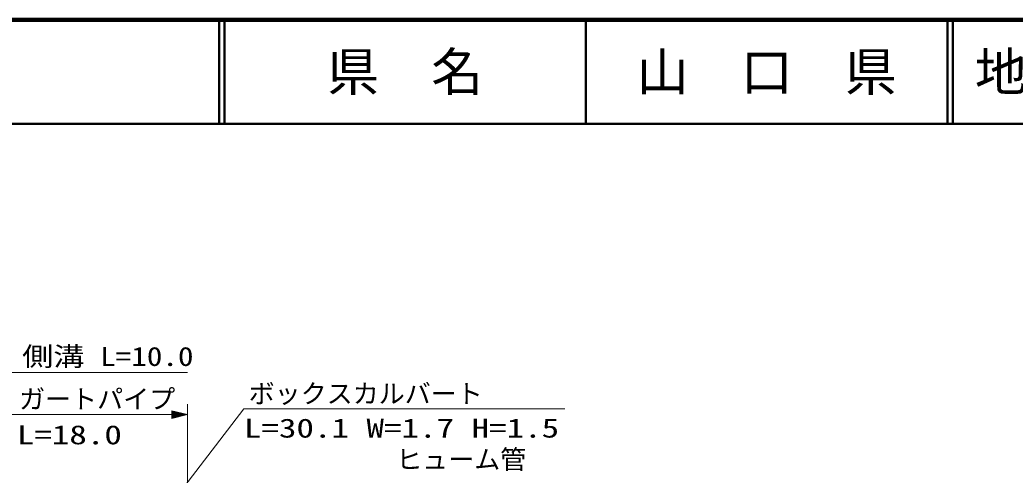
# Model space of a CAD drawing. Units: millimetres, scale not verified. Extents: x -2145 to 637855, y -94315 to 265685.
# Drawn here: x 236446 to 332104, y 221881 to 265685 of the extents above; entities that cross this region are included whole.
import ezdxf
from ezdxf.enums import TextEntityAlignment as Align

# ---------------------------------------------------------------- set-up
doc = ezdxf.new("R2010")
doc.units = ezdxf.units.MM
doc.header["$LTSCALE"] = 1000
for name, color, linetype, lineweight in [('M-TTL', 2, 'Continuous', 140), ('M-TTL-LINE', 7, 'Continuous', 50), ('S-BGD-HTXT', 6, 'Continuous', 13)]:
    doc.layers.add(name, color=color, linetype=linetype, lineweight=lineweight)
doc.layers.add('M-TTL-TXT', color=7, linetype='Continuous')
doc.styles.add('ＭＳ ゴシック', font='')
doc.styles.get('ＭＳ ゴシック').set_extended_font_data('MS Gothic')

# ---------------------------------------------------------------- blocks, each defined once
blk = doc.blocks.new('BUHIN11')
at = {"color": 6, "linetype": 'Continuous', "lineweight": 13}
for points in [[(0, 0), (-1500, 375), (-1500, -375)], [(-308, 0), (-1406, -262), (-1406, 262)], [(-458, 0), (-1350, -206), (-1350, 206)], [(-611, 0), (-1294, -150), (-1294, 150)], [(-761, 0), (-1238, -94), (-1238, 94)]]:
    blk.add_lwpolyline(points, close=True, dxfattribs=at)
for points in [[(-154, 0), (-1462, -319), (-1462, 319), (-158, 0)], [(-1181, 0), (-915, 0), (-1181, -38), (-1181, 38), (-915, 0)]]:
    blk.add_lwpolyline(points, dxfattribs=at)

msp = doc.modelspace()

# ---------------------------------------------------------------- linework, layer by layer
at = {"layer": 'M-TTL'}
msp.add_line((637855, 265685), (-2145, 265685), dxfattribs=at)
at = {"layer": 'M-TTL-LINE'}
for p, q in [((255605, 265685), (255605, 255685)), ((256105, 265685), (256105, 255685)), ((290855, 265685), (290855, 255685)), ((325605, 265685), (325605, 255685)), ((326105, 265685), (326105, 255685)), ((-2145, 255685), (637855, 255685))]:
    msp.add_line(p, q, dxfattribs=at)
at = {"layer": 'S-BGD-HTXT'}
for p, q in [((224614, 231763), (252564, 231763)), ((252564, 228700), (252564, 214815)), ((234129, 227700), (252564, 227700)), ((243567, 209499), (257978, 228256)), ((257978, 228256), (288832, 228256))]:
    msp.add_line(p, q, dxfattribs=at)

# ---------------------------------------------------------------- block references
msp.add_blockref('BUHIN11', (252564, 227700), dxfattribs=at)

# ---------------------------------------------------------------- texts
at = {"layer": 'M-TTL-TXT', "style": 'ＭＳ ゴシック'}
for s, p in [('県\u3000名', (273480, 260685)), ('山\u3000口\u3000県', (308230, 260685))]:
    msp.add_text(s, height=3666, dxfattribs=at).set_placement(p, align=Align.MIDDLE_CENTER)
msp.add_text('地 名', height=3666, dxfattribs=at).set_placement((328234, 260685), align=Align.MIDDLE_LEFT)
at = {"layer": 'S-BGD-HTXT', "style": 'ＭＳ ゴシック'}
for s, width, p in [('側溝 L=10.0', 1.2, (236659, 231835)), ('L=30.1 W=1.7 H=1.5', 1.35, (257978, 224939)), ('L=18.0', 1.35, (236147, 224295))]:
    msp.add_text(s, height=1833, dxfattribs=dict(at, width=width)).set_placement(p, align=Align.BOTTOM_LEFT)
for s, p in [('ボックスカルバート', (258435, 228256)), ('ガートパイプ', (236367, 227736)), ('ヒューム管', (272617, 221928))]:
    msp.add_text(s, height=1833, dxfattribs=at).set_placement(p, align=Align.BOTTOM_LEFT)

doc.saveas('drawing.dxf')
